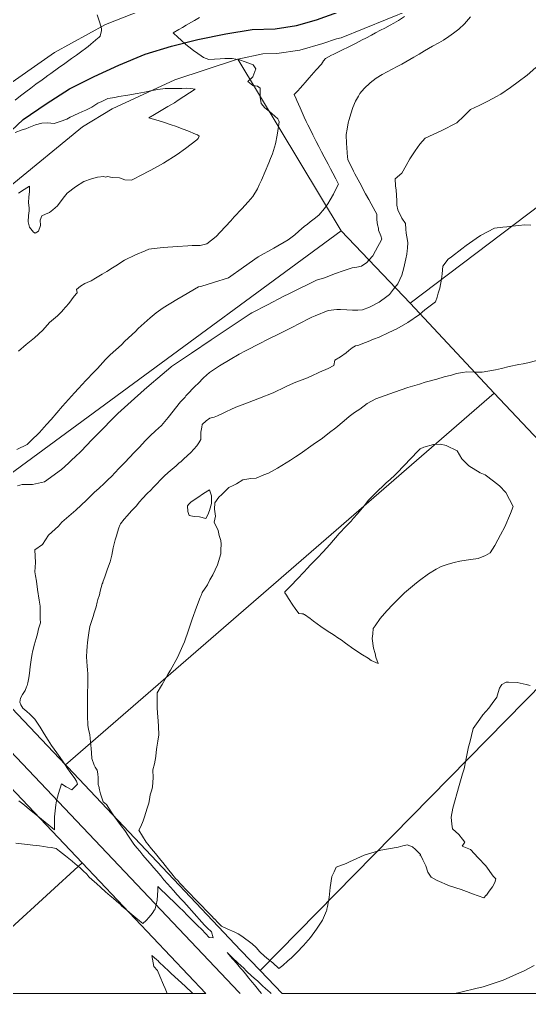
# Model space of a CAD drawing. Header units: inches. Extents: x 11351264 to 11356330, y 6702313 to 6706468.
# Drawn here: x 11353065 to 11353374, y 6702313 to 6702904 of the extents above; entities that cross this region are included whole.
import ezdxf

# ---------------------------------------------------------------- set-up
doc = ezdxf.new("R2010")
doc.units = ezdxf.units.IN
doc.header["$MEASUREMENT"] = 0
doc.layers.add('Shumate_Contours_clip1', color=7, linetype='Continuous', lineweight=0)
doc.layers.add('Shumate_Parcels_clip1', color=7, linetype='Continuous', lineweight=0)
doc.layers.add('Shumate_Streets_clip1', color=7, linetype='Continuous')

msp = doc.modelspace()

# ---------------------------------------------------------------- linework, layer by layer
at = {"layer": 'Shumate_Contours_clip1'}
for points, elevation in [([(11353062.03, 6702855.11), (11353065.31, 6702857.71), (11353068.67, 6702860.29), (11353071.54, 6702862.48), (11353074.74, 6702864.94), (11353078.46, 6702867.61), (11353080.15, 6702868.81), (11353081.93, 6702870.09), (11353083.69, 6702871.35), (11353088.44, 6702874.77), (11353092.28, 6702877.49), (11353096.32, 6702880.36), (11353099.43, 6702882.55), (11353102.68, 6702884.88), (11353104.79, 6702886.55), (11353106.38, 6702887.81), (11353107.96, 6702889.08), (11353109.54, 6702890.36), (11353112.31, 6702892.7), (11353112.99, 6702893.23), (11353113.74, 6702893.93), (11353113.81, 6702894.3), (11353114.55, 6702897.17), (11353114.58, 6702898.61), (11353113.59, 6702902.19), (11353111.92, 6702906.89)], 1400), ([(11353063.02, 6702643.28), (11353069.4, 6702646.28), (11353071.57, 6702648.56), (11353076.83, 6702653.66), (11353081.17, 6702658.36), (11353083.9, 6702661.43), (11353090.88, 6702669.55), (11353098.11, 6702677.62), (11353100.55, 6702680.21), (11353105.1, 6702685.01), (11353110.13, 6702690.39), (11353112.05, 6702692.43), (11353117.03, 6702697.76), (11353119.72, 6702700.64), (11353126.58, 6702706.84), (11353128.77, 6702708.97), (11353135.07, 6702714.88), (11353136.86, 6702716.59), (11353144.06, 6702723.2), (11353147.69, 6702726.09), (11353151.87, 6702729.23), (11353160.27, 6702734.27), (11353164.14, 6702736.44), (11353173.33, 6702741.92), (11353175.43, 6702742.43), (11353182.61, 6702744.63), (11353191.69, 6702747.41), (11353200.64, 6702753.78), (11353209.59, 6702760.05), (11353219.1, 6702765.46), (11353227.77, 6702770.42), (11353231.85, 6702773.47), (11353234.35, 6702775.62), (11353237.56, 6702778.44), (11353239.64, 6702780.05), (11353241.26, 6702781.39), (11353243.61, 6702783.26), (11353246.53, 6702785.49), (11353249.86, 6702789.4), (11353251.93, 6702792.32), (11353253.32, 6702794.8), (11353255.32, 6702798.19), (11353256.84, 6702801.13), (11353258.47, 6702804.22), (11353256.87, 6702807.37), (11353254.93, 6702810.92), (11353253.56, 6702813.45), (11353252.08, 6702816.35), (11353249.72, 6702820.81), (11353248.11, 6702823.89), (11353246.51, 6702826.97), (11353244.92, 6702830.06), (11353242.81, 6702834.15), (11353241.53, 6702836.77), (11353239.87, 6702840.24), (11353238.88, 6702842.28), (11353237.62, 6702844.88), (11353236.35, 6702847.67), (11353235.09, 6702850.46), (11353233.13, 6702854.92), (11353232.65, 6702855.98), (11353231.5, 6702858.7), (11353233.81, 6702860.84), (11353235.21, 6702862.41), (11353236.79, 6702864.32), (11353238.17, 6702865.89), (11353240.52, 6702868.65), (11353243.41, 6702871.9), (11353244.84, 6702873.48), (11353248.02, 6702877.04), (11353249.35, 6702879.07), (11353250.5, 6702880.53), (11353254.26, 6702882.44), (11353255.11, 6702882.82), (11353257.51, 6702884), (11353260.53, 6702885.48), (11353264.74, 6702887.55), (11353269.05, 6702889.78), (11353272.76, 6702891.72), (11353274.98, 6702892.88), (11353278.42, 6702894.68), (11353280.97, 6702896.01), (11353283.88, 6702897.56), (11353286.55, 6702898.93), (11353289.79, 6702900.59), (11353292.02, 6702901.81), (11353294.76, 6702903.56), (11353298.45, 6702905.94)], 1404), ([(11353063.6, 6702621.21), (11353066.41, 6702621.95), (11353072.6, 6702621.93), (11353079.96, 6702623.63), (11353090.24, 6702631.12), (11353094.53, 6702635), (11353096.8, 6702637.15), (11353098.39, 6702638.62), (11353102.17, 6702642.3), (11353108.71, 6702649.18), (11353111.2, 6702651.71), (11353115.47, 6702656.07), (11353120.33, 6702660.98), (11353124.51, 6702665.12), (11353132.47, 6702672.36), (11353140.53, 6702679.53), (11353144.84, 6702683.19), (11353148.72, 6702686.62), (11353156.59, 6702693.21), (11353156.97, 6702693.54), (11353157.12, 6702693.68), (11353169.25, 6702701.79), (11353181.1, 6702709.69), (11353193.24, 6702717.79), (11353205.38, 6702725.88), (11353205.56, 6702725.97), (11353205.82, 6702726.11), (11353215.34, 6702731.11), (11353225.19, 6702736.2), (11353228.23, 6702737.64), (11353235.08, 6702741.17), (11353239.83, 6702743.38), (11353245.02, 6702746.02), (11353249.86, 6702747.3), (11353256.53, 6702749.97), (11353261.34, 6702751.69), (11353266.66, 6702753.54), (11353269.62, 6702753.88), (11353272.45, 6702754.47), (11353275.59, 6702756.64), (11353276.91, 6702758.01), (11353279.18, 6702760.75), (11353280.83, 6702763.71), (11353282.36, 6702766.31), (11353283.36, 6702768.32), (11353284.78, 6702770.85), (11353284.11, 6702772.96), (11353282.63, 6702776.38), (11353282.66, 6702777.57), (11353282.03, 6702779.5), (11353281.79, 6702782.49), (11353281.62, 6702785.97), (11353280.63, 6702787.8), (11353278.25, 6702792.19), (11353276.77, 6702795.01), (11353274.85, 6702798.38), (11353271.34, 6702804.96), (11353268.35, 6702810.51), (11353267.5, 6702812.13), (11353265.43, 6702816.34), (11353264.12, 6702819), (11353263.69, 6702823.04), (11353263.38, 6702826.65), (11353263.2, 6702828.7), (11353263.03, 6702834.37), (11353263.65, 6702837.62), (11353264.39, 6702841.39), (11353264.85, 6702843.44), (11353265.87, 6702846.93), (11353267.2, 6702850.73), (11353268.84, 6702854.6), (11353270.64, 6702857.7), (11353271.46, 6702859.3), (11353274.04, 6702862.31), (11353277.57, 6702865.77), (11353281.19, 6702868.52), (11353284.86, 6702870.81), (11353294.13, 6702875.6), (11353296.82, 6702877.11), (11353304.18, 6702881.25), (11353307.46, 6702883.17), (11353310.67, 6702885.04), (11353315.56, 6702887.93), (11353319.3, 6702890.03), (11353322.08, 6702891.64), (11353325.31, 6702893.75), (11353328.24, 6702895.84), (11353329.87, 6702897.01), (11353331.52, 6702898.18), (11353334.92, 6702901.46), (11353338.66, 6702905.7)], 1406), ([(11353064.08, 6702702.83), (11353068.88, 6702707.05), (11353071.86, 6702709.36), (11353073.9, 6702711.06), (11353078.86, 6702715.57), (11353082.93, 6702720.26), (11353085.3, 6702722.37), (11353087.71, 6702724.44), (11353090, 6702726.64), (11353091.67, 6702728.43), (11353092.36, 6702729.19), (11353092.9, 6702729.78), (11353094.6, 6702731.92), (11353096.3, 6702734.09), (11353098.01, 6702736.25), (11353099.46, 6702738.02), (11353099.74, 6702738.37), (11353099.73, 6702738.42), (11353099.41, 6702740.38), (11353101.83, 6702742.42), (11353104.38, 6702743.97), (11353105.78, 6702744.49), (11353108.2, 6702745.63), (11353110.86, 6702747.21), (11353112.84, 6702748.44), (11353114.83, 6702749.66), (11353117.69, 6702751.33), (11353121.24, 6702753.48), (11353123.2, 6702754.66), (11353128.44, 6702758.04), (11353135.16, 6702761.36), (11353141.03, 6702763.74), (11353143.27, 6702764.7), (11353148.34, 6702765.3), (11353151.93, 6702765.7), (11353160.73, 6702766.4), (11353166.98, 6702766.71), (11353169.62, 6702766.92), (11353174.5, 6702767.1), (11353178.42, 6702767.93), (11353184.09, 6702772.43), (11353186.61, 6702775.12), (11353192.98, 6702781.91), (11353195.09, 6702784.3), (11353199.74, 6702789.31), (11353203.57, 6702793.57), (11353206.49, 6702796.74), (11353209.23, 6702801.44), (11353210.35, 6702803.74), (11353211.76, 6702806.72), (11353213.84, 6702811.84), (11353216.04, 6702817.06), (11353217.07, 6702819.8), (11353218.3, 6702822.6), (11353218.95, 6702824.73), (11353220.14, 6702828.59), (11353221.26, 6702834), (11353221.97, 6702839.16), (11353222.46, 6702842), (11353222.17, 6702842.63), (11353222.07, 6702842.99), (11353221.62, 6702843.77), (11353219.71, 6702845.56), (11353216.58, 6702848.22), (11353213.77, 6702850.48), (11353211.42, 6702853.07), (11353210.95, 6702857.07), (11353210.82, 6702862.54), (11353209.3, 6702863.58), (11353206.5, 6702864.12), (11353203.42, 6702866.5), (11353206.45, 6702869.36), (11353208.17, 6702874.22), (11353206.7, 6702876.59), (11353201.73, 6702878.53), (11353198.34, 6702879.65), (11353193.9, 6702880.53), (11353189.39, 6702880.45), (11353186.65, 6702880.26), (11353179.7, 6702879.79), (11353176.36, 6702881.09), (11353175.08, 6702882.03), (11353173.03, 6702883.4), (11353170.45, 6702885.25), (11353167.62, 6702887.48), (11353165.76, 6702889.02), (11353162.72, 6702891.68), (11353161, 6702893.22), (11353158.08, 6702895.94), (11353161.54, 6702898.05), (11353163.71, 6702899.36), (11353165.89, 6702900.66), (11353169.19, 6702902.58), (11353170.94, 6702903.59), (11353173.97, 6702905.35)], 1402), ([(11353064.42, 6702430.07), (11353066.76, 6702428.19), (11353071.9, 6702424.05), (11353075.95, 6702420.88), (11353078.16, 6702419.05), (11353080.37, 6702417.2), (11353082.6, 6702415.33), (11353084.58, 6702413.64), (11353086.02, 6702412.42), (11353085.9, 6702414.4), (11353085.98, 6702416.12), (11353085.95, 6702418.17), (11353086.09, 6702420.43), (11353086.42, 6702423.96), (11353086.88, 6702427.67), (11353087.27, 6702430.09), (11353088.41, 6702434.49), (11353090.28, 6702440.35), (11353093.09, 6702438.67), (11353096.45, 6702436.84), (11353099.96, 6702440.2), (11353099.42, 6702441.97), (11353097.84, 6702444.22), (11353095.38, 6702447.73), (11353093.98, 6702449.69), (11353092.03, 6702452.56), (11353090.78, 6702454.41), (11353089.37, 6702456.46), (11353087.44, 6702459.25), (11353085.84, 6702461.49), (11353084.23, 6702463.76), (11353082.09, 6702466.85), (11353079.75, 6702470.71), (11353078.54, 6702472.7), (11353077.23, 6702474.77), (11353074.13, 6702479.73), (11353070.92, 6702482.73), (11353069.16, 6702484.25), (11353066.72, 6702486.38), (11353065.54, 6702488.41), (11353064.94, 6702489.98), (11353065.37, 6702492.35), (11353066.48, 6702494.65), (11353068.08, 6702496.97), (11353069.06, 6702499.25), (11353069.32, 6702500), (11353069.89, 6702501.62), (11353070.38, 6702504.65), (11353070.79, 6702507.65), (11353071.27, 6702511.32), (11353071.83, 6702515.74), (11353072.38, 6702519.53), (11353072.58, 6702520.27), (11353073.64, 6702524.48), (11353074.89, 6702528.57), (11353075.59, 6702531.51), (11353076.22, 6702534.37), (11353077.42, 6702538.14), (11353077.36, 6702540.46), (11353077.19, 6702548.29), (11353076.66, 6702551.83), (11353075.69, 6702558.24), (11353075.01, 6702563.3), (11353074.46, 6702566.67), (11353073.97, 6702568.95), (11353074.41, 6702574.67), (11353074.02, 6702582.38), (11353078.73, 6702585.56), (11353082.32, 6702591.22), (11353088.35, 6702596.64), (11353090.44, 6702599.07), (11353099.04, 6702606.44), (11353105.33, 6702612.58), (11353107.16, 6702614.28), (11353110.1, 6702617.1), (11353113.14, 6702619.83), (11353116.12, 6702622.6), (11353118.63, 6702625.03), (11353120.53, 6702626.97), (11353122.84, 6702629.36), (11353125.07, 6702631.66), (11353128.68, 6702635.41), (11353131.51, 6702638.33), (11353134.42, 6702641.33), (11353137.54, 6702644.65), (11353141.12, 6702648.44), (11353144.07, 6702651.47), (11353147.39, 6702654.62), (11353150.86, 6702657.78), (11353154.91, 6702662.58), (11353157.98, 6702666.46), (11353159.38, 6702668.29), (11353162.56, 6702672.16), (11353165.25, 6702675.07), (11353165.75, 6702675.83), (11353166.23, 6702676.27), (11353167.68, 6702677.81), (11353169.82, 6702680), (11353171.42, 6702681.59), (11353173.13, 6702683.32), (11353176.48, 6702686.63), (11353180.17, 6702689.89), (11353186.16, 6702694.01), (11353192.64, 6702697.94), (11353198.02, 6702701.15), (11353202.02, 6702703.13), (11353204.31, 6702704.26), (11353208.73, 6702706.49), (11353210.62, 6702707.48), (11353215.39, 6702709.94), (11353223.2, 6702713.89), (11353231.23, 6702717.96), (11353233.59, 6702719.14), (11353242.19, 6702723.44), (11353244.18, 6702724.37), (11353252.14, 6702727.62), (11353257.46, 6702728.09), (11353259.6, 6702728.27), (11353263.53, 6702727.96), (11353266.85, 6702727.87), (11353270.15, 6702727.79), (11353273.08, 6702727.91), (11353277.17, 6702729.54), (11353283.07, 6702732.6), (11353287.84, 6702735.99), (11353289.47, 6702737.2), (11353291.9, 6702740.51), (11353294.42, 6702743.74), (11353296.78, 6702748.93), (11353298.07, 6702753.44), (11353299.27, 6702758.89), (11353299.83, 6702761.65), (11353300.21, 6702763.69), (11353300.32, 6702765.37), (11353300.43, 6702768.77), (11353300, 6702772.19), (11353299.51, 6702774.56), (11353299.24, 6702776.87), (11353299.05, 6702780.44), (11353296.87, 6702783.64), (11353294.51, 6702788.71), (11353293.9, 6702791.47), (11353293.77, 6702794.25), (11353293.34, 6702800.65), (11353293.11, 6702803.14), (11353292.75, 6702807.54), (11353296.87, 6702810.87), (11353299.42, 6702815.53), (11353301.79, 6702819.53), (11353304.93, 6702824.35), (11353307.84, 6702828.5), (11353310.98, 6702832.16), (11353320.81, 6702836.55), (11353330.25, 6702841.36), (11353334.54, 6702845.57), (11353338.64, 6702849.6), (11353343.73, 6702851.87), (11353348.78, 6702854.4), (11353352.11, 6702856.22), (11353354.02, 6702857.23), (11353357.04, 6702858.83), (11353362.78, 6702862.83), (11353367.55, 6702866.29), (11353372.93, 6702870.39), (11353378.23, 6702874.99)], 1408), ([(11353064.2, 6702798.69), (11353067.66, 6702800.89), (11353070.89, 6702802.91), (11353070.76, 6702799.75), (11353070.48, 6702796.41), (11353070.2, 6702793.07), (11353070.56, 6702789.59), (11353070.69, 6702787.97), (11353070.15, 6702785.19), (11353069.96, 6702781.33), (11353070.89, 6702778.14), (11353073.2, 6702775.15), (11353074.24, 6702774.45), (11353076.2, 6702775.62), (11353077.47, 6702779.24), (11353077.35, 6702782.39), (11353078.22, 6702785.01), (11353080.56, 6702785.97), (11353082.98, 6702787.08), (11353085.02, 6702788.55), (11353087.81, 6702791.09), (11353091.18, 6702795.72), (11353093.78, 6702798.69), (11353098.69, 6702802.51), (11353103.84, 6702805.92), (11353108.45, 6702807.39), (11353112.19, 6702808.48), (11353115.96, 6702808.96), (11353116.92, 6702808.46), (11353118.15, 6702808.82), (11353121.08, 6702808.34), (11353125.47, 6702807.98), (11353128.75, 6702806.76), (11353132.64, 6702806.6), (11353139.86, 6702810.3), (11353142.39, 6702811.61), (11353144.45, 6702812.81), (11353152.18, 6702816.89), (11353160.5, 6702822.13), (11353165.46, 6702825.92), (11353172.45, 6702831.2), (11353173.26, 6702832.01), (11353173.75, 6702833.32), (11353172.8, 6702834.06), (11353171.64, 6702834.56), (11353166.88, 6702836.57), (11353164.11, 6702837.66), (11353159.42, 6702839.35), (11353156.79, 6702840.26), (11353151.5, 6702841.97), (11353149.58, 6702842.58), (11353143.33, 6702844.5), (11353146.79, 6702846.57), (11353150.79, 6702848.93), (11353154.8, 6702851.29), (11353156.57, 6702852.34), (11353158.79, 6702853.66), (11353161.12, 6702855.19), (11353164.52, 6702857.42), (11353167.92, 6702859.67), (11353171.3, 6702861.94), (11353168.74, 6702862.19), (11353166.12, 6702862.37), (11353163.2, 6702862.27), (11353159.22, 6702862.31), (11353156.29, 6702862.29), (11353153.24, 6702862.21), (11353148.68, 6702861.57), (11353145.26, 6702861.04), (11353140.57, 6702860.1), (11353138.45, 6702859.69), (11353136.25, 6702859.26), (11353130.48, 6702858.27), (11353125.13, 6702857.36), (11353122.54, 6702856.88), (11353118.44, 6702856.09), (11353114.7, 6702854.46), (11353112.4, 6702853.43), (11353108.73, 6702851), (11353105.03, 6702849.21), (11353102.98, 6702848.21), (11353100.32, 6702847.01), (11353095.42, 6702844.96), (11353093.43, 6702843.75), (11353089.41, 6702842.24), (11353085.75, 6702841.12), (11353081.83, 6702841.42), (11353078.2, 6702841.3), (11353074.4, 6702840.15), (11353070.48, 6702838.66), (11353068.66, 6702837.81), (11353066.3, 6702837.11), (11353062.02, 6702835.6)], 1400), ([(11353062.46, 6702404.4), (11353067.84, 6702403.73), (11353072.85, 6702403.21), (11353076.96, 6702402.73), (11353079.42, 6702402.45), (11353081.64, 6702402.08), (11353084, 6702401.7), (11353086.94, 6702401.19), (11353089, 6702399.6), (11353092.6, 6702396.81), (11353094.74, 6702395.15), (11353096.78, 6702393.57), (11353098.62, 6702391.98), (11353101.55, 6702389.4), (11353103.48, 6702387.57), (11353105.59, 6702385.55), (11353106.91, 6702384.09), (11353108.87, 6702382.28), (11353111.44, 6702379.88), (11353114.04, 6702377.48), (11353116.93, 6702374.96), (11353119.84, 6702372.44), (11353121.51, 6702371.05), (11353123.65, 6702369.29), (11353125.79, 6702367.41), (11353126.95, 6702366.24), (11353129.64, 6702363.95), (11353131.43, 6702362.44), (11353132.95, 6702361.13), (11353135.46, 6702359.07), (11353137.54, 6702357.39), (11353139.71, 6702355.63), (11353141.6, 6702357.61), (11353143.53, 6702359.56), (11353145.32, 6702361.66), (11353146.77, 6702363.99), (11353146.81, 6702364.07), (11353147.76, 6702366.95), (11353148.29, 6702369.92), (11353148.58, 6702372.91), (11353148.82, 6702375.9), (11353148.68, 6702378.06), (11353150.82, 6702376.05), (11353151.09, 6702375.79), (11353153.2, 6702373.8), (11353155.58, 6702371.54), (11353156.31, 6702370.82), (11353157.82, 6702369.38), (11353160.17, 6702367.11), (11353161.31, 6702365.99), (11353164.65, 6702362.74), (11353166.13, 6702361.25), (11353167.85, 6702359.51), (11353170.82, 6702356.59), (11353172.87, 6702354.52), (11353175.38, 6702352.01), (11353177.62, 6702349.65), (11353179.86, 6702347.2), (11353182.29, 6702346.92), (11353181.22, 6702350.58), (11353178.58, 6702353.15), (11353177.1, 6702354.71), (11353173.86, 6702358.34), (11353172.4, 6702359.92), (11353169.16, 6702363.56), (11353167.68, 6702365.16), (11353164.42, 6702368.81), (11353162.93, 6702370.41), (11353160.52, 6702373.1), (11353158.22, 6702375.69), (11353156.49, 6702377.69), (11353154.61, 6702379.78), (11353152.44, 6702382.27), (11353150.46, 6702384.58), (11353148.12, 6702387.39), (11353146.11, 6702389.71), (11353144.21, 6702391.91), (11353142.27, 6702394.15), (11353139.71, 6702397.16), (11353137.71, 6702399.56), (11353136.02, 6702401.58), (11353134.15, 6702403.86), (11353130.85, 6702408.7), (11353128.64, 6702412.07), (11353126.47, 6702414.98), (11353124.2, 6702418.06), (11353122.47, 6702420.48), (11353120.86, 6702422.84), (11353119.02, 6702425.62), (11353117.52, 6702427.87), (11353115.59, 6702429.58), (11353114.77, 6702431.95), (11353113.97, 6702434.34), (11353113.29, 6702436.79), (11353112.81, 6702439.01), (11353112.75, 6702439.37), (11353112.78, 6702439.47), (11353112.6, 6702439.94), (11353112.53, 6702444.13), (11353112.28, 6702446.46), (11353111.96, 6702448.78), (11353110.68, 6702450.62), (11353110.09, 6702451.69), (11353108.57, 6702455.87), (11353108.53, 6702459.2), (11353108.24, 6702461.93), (11353107.87, 6702465.95), (11353107.61, 6702467.97), (11353107.43, 6702470.32), (11353106.7, 6702473.39), (11353106.28, 6702475.99), (11353106.07, 6702481.73), (11353105.97, 6702484.71), (11353106, 6702488.04), (11353105.99, 6702492.15), (11353106.08, 6702496.37), (11353106.14, 6702499.64), (11353106.15, 6702500), (11353106.22, 6702502.56), (11353106.28, 6702507.12), (11353106.03, 6702509.63), (11353105.86, 6702511.79), (11353105.6, 6702514.56), (11353105.34, 6702517.46), (11353105.58, 6702521.08), (11353105.83, 6702523.7), (11353106.03, 6702526.09), (11353106.46, 6702529.22), (11353106.85, 6702531.98), (11353107.47, 6702535.94), (11353108.61, 6702539.61), (11353109.42, 6702541.93), (11353110.12, 6702544.22), (11353111.2, 6702547.8), (11353111.92, 6702550.64), (11353112.4, 6702552.19), (11353113.25, 6702555.13), (11353113.78, 6702557.33), (11353115.02, 6702561.66), (11353115.25, 6702562.32), (11353115.36, 6702562.67), (11353116.68, 6702566.56), (11353118.25, 6702570.87), (11353119.7, 6702575.12), (11353120.86, 6702579.23), (11353121.6, 6702583.67), (11353122.9, 6702588.4), (11353123.65, 6702590.89), (11353124.3, 6702593.17), (11353125.11, 6702595.81), (11353125.63, 6702597.33), (11353126.12, 6702598.2), (11353128.24, 6702600.99), (11353130.05, 6702602.97), (11353132.72, 6702606.11), (11353135.51, 6702608.95), (11353137.67, 6702611.44), (11353139.44, 6702613.53), (11353142.23, 6702616.5), (11353144.45, 6702618.58), (11353145.87, 6702620.1), (11353148.09, 6702622.45), (11353150.32, 6702624.79), (11353152.61, 6702627.07), (11353154.93, 6702629.27), (11353157.38, 6702631.35), (11353159.81, 6702633.44), (11353161.74, 6702635.09), (11353162.62, 6702635.75), (11353164.6, 6702637.53), (11353168.78, 6702641.39), (11353172.47, 6702645.46), (11353173.66, 6702647.27), (11353174.86, 6702649.37), (11353174.84, 6702653.73), (11353175.53, 6702656.77), (11353175.57, 6702658.33), (11353178.17, 6702660.62), (11353180.32, 6702662.24), (11353182.9, 6702662.78), (11353185.01, 6702663.77), (11353187.91, 6702665.16), (11353190.43, 6702666.36), (11353192.95, 6702667.55), (11353196.09, 6702668.86), (11353203.2, 6702671.63), (11353210.36, 6702674.37), (11353218.8, 6702677.56), (11353226.34, 6702681.31), (11353229.33, 6702682.68), (11353232.57, 6702684), (11353235.82, 6702685.33), (11353238.52, 6702686.38), (11353241.82, 6702687.68), (11353246.96, 6702690.13), (11353252.19, 6702692.39), (11353255.49, 6702694.22), (11353256.22, 6702697.51), (11353259.59, 6702699.54), (11353263.14, 6702701.82), (11353264.71, 6702703.34), (11353266.78, 6702704.88), (11353268.8, 6702706.12), (11353270.86, 6702706.61), (11353273.17, 6702707.51), (11353276.46, 6702708.81), (11353279.75, 6702710.09), (11353283.01, 6702711.46), (11353289.02, 6702714.15), (11353293.82, 6702716.41), (11353300.56, 6702720.39), (11353307.57, 6702725.22), (11353309.26, 6702726.58), (11353310.93, 6702727.98), (11353313.99, 6702730.44), (11353317.26, 6702732.88), (11353318.29, 6702735.75), (11353318.93, 6702738.03), (11353319.93, 6702741.2), (11353321.02, 6702746.49), (11353321.35, 6702749.73), (11353321.84, 6702754.38), (11353325.02, 6702758.69), (11353327.03, 6702760.21), (11353333.23, 6702765.08), (11353335.87, 6702767.05), (11353342.01, 6702771.26), (11353344.62, 6702773.03), (11353353.18, 6702777.44), (11353358.11, 6702778.12), (11353360.63, 6702778.39), (11353367.66, 6702779.18), (11353371.54, 6702779.46), (11353375.29, 6702779.33)], 1410), ([(11353374.87, 6702500), (11353372.32, 6702500.75), (11353366.81, 6702501.89), (11353361.57, 6702502.09), (11353360.44, 6702502.11), (11353360.19, 6702502.11), (11353359.74, 6702501.87), (11353357.65, 6702500.69), (11353357.15, 6702500), (11353356.11, 6702498.56), (11353355.33, 6702495.83), (11353354.61, 6702493.06), (11353351.77, 6702489.22), (11353349.69, 6702486.36), (11353346.14, 6702482.23), (11353344.15, 6702479.72), (11353340.1, 6702474.02), (11353338.06, 6702465.47), (11353337.41, 6702462.85), (11353335.76, 6702454.79), (11353334.73, 6702449.54), (11353333.69, 6702446.4), (11353331.59, 6702439.5), (11353327.77, 6702425.63), (11353326.75, 6702420.14), (11353327.29, 6702416.04), (11353327.68, 6702413.1), (11353331.46, 6702409.72), (11353333.78, 6702406.88), (11353335.22, 6702405.11), (11353333.48, 6702402.59), (11353336.5, 6702401.3), (11353338.55, 6702400.61), (11353343.19, 6702395.59), (11353347.85, 6702390.72), (11353352.28, 6702384.42), (11353353.92, 6702382.86), (11353353.36, 6702380.57), (11353351.87, 6702378), (11353349.95, 6702375.29), (11353348.18, 6702372.87), (11353348.1, 6702372.79), (11353346.63, 6702371.33), (11353343.26, 6702372.49), (11353339.68, 6702373.72), (11353336.14, 6702375.03), (11353332.81, 6702376.25), (11353325.88, 6702378.56), (11353318.27, 6702381.82), (11353314.74, 6702383.73), (11353312.74, 6702386.89), (11353311.42, 6702390.75), (11353309.67, 6702394.25), (11353308.58, 6702396.52), (11353307.97, 6702397), (11353308.29, 6702397.57), (11353305.11, 6702400.65), (11353303.39, 6702402.16), (11353300.06, 6702403.35), (11353297.39, 6702402.83), (11353294.58, 6702401.9), (11353284.15, 6702400.19), (11353273.93, 6702397.1), (11353265.13, 6702393.16), (11353263.12, 6702392.16), (11353257.01, 6702389.79), (11353255.87, 6702387.12), (11353254.44, 6702384.27), (11353253.43, 6702377.46), (11353252.85, 6702371.38), (11353251.76, 6702366), (11353251.43, 6702364.32), (11353251.34, 6702363.88), (11353251.3, 6702363.74), (11353251.16, 6702363.43), (11353248.61, 6702357.72), (11353245.15, 6702352.26), (11353241.33, 6702347.2), (11353237.24, 6702342.44), (11353233.16, 6702338.19), (11353229.89, 6702334.95), (11353227.72, 6702333.01), (11353224.59, 6702330.16), (11353222.2, 6702328.39), (11353218.59, 6702331.75), (11353216, 6702333.77), (11353213.41, 6702335.79), (11353210.57, 6702338.53), (11353208.48, 6702341.04), (11353206.04, 6702343.41), (11353199.76, 6702348.08), (11353197.42, 6702349.33), (11353195.08, 6702350.56), (11353191.29, 6702352.24), (11353187.4, 6702354), (11353185.09, 6702356.38), (11353183.3, 6702358.23), (11353183.08, 6702358.44), (11353182.94, 6702358.58), (11353181.33, 6702360.25), (11353179.48, 6702362.15), (11353177.63, 6702364.06), (11353175.79, 6702365.97), (11353175.46, 6702366.32), (11353172.41, 6702369.47), (11353170.61, 6702371.34), (11353168.8, 6702373.22), (11353168.29, 6702373.76), (11353167.34, 6702374.74), (11353165.38, 6702376.75), (11353163.83, 6702378.36), (11353162.06, 6702380.22), (11353160.77, 6702381.69), (11353159.55, 6702383.07), (11353157.22, 6702385.92), (11353155.43, 6702388.12), (11353153.13, 6702390.97), (11353151.72, 6702392.72), (11353150.58, 6702394.08), (11353147.29, 6702398.11), (11353144.98, 6702400.93), (11353142.67, 6702403.74), (11353141.62, 6702405.13), (11353139.48, 6702408.69), (11353137.27, 6702412.34), (11353138.37, 6702414.54), (11353139.81, 6702417.93), (11353140.66, 6702420.46), (11353141.49, 6702422.94), (11353142.27, 6702425.64), (11353143.25, 6702428.71), (11353143.61, 6702430.89), (11353144.08, 6702433.68), (11353144.86, 6702436.25), (11353145.54, 6702438.41), (11353145.77, 6702441.46), (11353145.8, 6702444.11), (11353145.74, 6702448.97), (11353146.66, 6702452.6), (11353147.58, 6702457.08), (11353147.78, 6702459.57), (11353148.05, 6702462.66), (11353148.69, 6702466.33), (11353149.28, 6702470.14), (11353149.12, 6702475.26), (11353148.88, 6702478.69), (11353148.55, 6702483.35), (11353148.26, 6702486.82), (11353148.25, 6702495.57), (11353150.88, 6702500), (11353151.29, 6702500.69), (11353155.09, 6702507.09), (11353156.4, 6702509.46), (11353160.7, 6702517.11), (11353163.84, 6702524.26), (11353164.83, 6702526.63), (11353167.41, 6702533.64), (11353169.52, 6702540.27), (11353172.3, 6702547.56), (11353174.51, 6702553.52), (11353174.97, 6702554.58), (11353175.21, 6702555.2), (11353175.36, 6702555.71), (11353175.65, 6702556.51), (11353178.87, 6702561.23), (11353180.26, 6702564.18), (11353182.16, 6702567.17), (11353184.96, 6702573.36), (11353186.98, 6702579.91), (11353186.93, 6702582.43), (11353187.11, 6702585.89), (11353186.92, 6702588.01), (11353186.03, 6702591.08), (11353185.37, 6702594.08), (11353182.97, 6702599.07), (11353183.77, 6702602.76), (11353183.07, 6702607.11), (11353183.29, 6702610.82), (11353185.83, 6702614.24), (11353187.54, 6702615.98), (11353191.82, 6702620.15), (11353194.46, 6702621.36), (11353196.53, 6702622.48), (11353200.34, 6702624.78), (11353205.11, 6702625.6), (11353208.42, 6702625.93), (11353213.01, 6702627.84), (11353215.95, 6702628.97), (11353217.79, 6702629.88), (11353221.43, 6702631.92), (11353229.31, 6702636.85), (11353232.38, 6702638.75), (11353235.22, 6702640.68), (11353243.08, 6702646.19), (11353248.7, 6702650.21), (11353252.91, 6702653.58), (11353256.71, 6702656.49), (11353261.96, 6702660.62), (11353264.88, 6702663.19), (11353268.05, 6702665.6), (11353271.3, 6702667.81), (11353275.92, 6702671.1), (11353280.99, 6702674.01), (11353292.52, 6702678.01), (11353300.52, 6702680.77), (11353307.64, 6702682.96), (11353310.95, 6702684.03), (11353318.16, 6702685.89), (11353322.58, 6702687.3), (11353326.96, 6702688.3), (11353330.14, 6702689.26), (11353333.8, 6702689.94), (11353336.4, 6702690.3), (11353341.14, 6702690.2), (11353345.59, 6702690.12), (11353353.75, 6702691.61), (11353357.4, 6702692.31), (11353362.09, 6702693.51), (11353367.98, 6702694.76), (11353370.54, 6702695.3), (11353373.32, 6702695.89), (11353378.85, 6702697.31)], 1412), ([(11353154.32, 6702313.21), (11353153.15, 6702316.25), (11353152.09, 6702318.42), (11353149.96, 6702323.77), (11353148.61, 6702327.23), (11353146.22, 6702329.54), (11353145.07, 6702336.34)], 1412), ([(11353145.07, 6702336.34), (11353148.04, 6702333.69), (11353148.64, 6702333.16), (11353149.54, 6702332.23), (11353152.61, 6702329.41), (11353155.23, 6702326.94), (11353156.87, 6702325.42), (11353161.12, 6702321.44), (11353165.37, 6702317.59), (11353169.79, 6702313.35), (11353169.82, 6702313.21)], 1412), ([(11353217.62, 6702313.21), (11353216.92, 6702313.77), (11353214.06, 6702316.32), (11353212.36, 6702317.87), (11353210.86, 6702319.26), (11353209.35, 6702320.65), (11353207.27, 6702322.6), (11353205.67, 6702323.93), (11353202.83, 6702326.65), (11353200.46, 6702328.94), (11353199.7, 6702329.65), (11353196.94, 6702332.25), (11353194.35, 6702334.71), (11353194.08, 6702334.96), (11353190.73, 6702338.15), (11353193.9, 6702334.52), (11353194.28, 6702334.07), (11353196.45, 6702331.57), (11353198.96, 6702328.65), (11353200.04, 6702327.34), (11353201.9, 6702325.14), (11353204.03, 6702322.61), (11353205.98, 6702320.2), (11353207.45, 6702318.4), (11353209.12, 6702316.37), (11353210.54, 6702314.56), (11353211.58, 6702313.21)], 1410), ([(11353377.19, 6702330.3), (11353370.65, 6702326.7), (11353366.47, 6702324.86), (11353358.42, 6702321.25), (11353356.49, 6702320.62), (11353346.34, 6702317.21), (11353341.73, 6702316.24), (11353333.55, 6702314.16), (11353329.04, 6702313.21)], 1410)]:
    msp.add_lwpolyline(points, dxfattribs=dict(at, elevation=elevation))
for points, elevation in [([(11353225.78, 6702556.83), (11353229.47, 6702560.6), (11353233.45, 6702564.74), (11353237.4, 6702568.91), (11353239.67, 6702571.33), (11353241.31, 6702573.11), (11353245.58, 6702577.59), (11353249.08, 6702581.23), (11353253.21, 6702585.57), (11353258.91, 6702592.2), (11353263.16, 6702596.76), (11353266.05, 6702599.82), (11353267.4, 6702601.33), (11353270.05, 6702604.14), (11353271.78, 6702606.36), (11353274.25, 6702609.36), (11353276.36, 6702612.24), (11353278.25, 6702614.16), (11353280.69, 6702616.65), (11353282.67, 6702618.6), (11353285.09, 6702620.87), (11353287.42, 6702623.1), (11353289.69, 6702625), (11353292.58, 6702627.59), (11353295.27, 6702630.25), (11353296.89, 6702632.03), (11353299.57, 6702634.69), (11353301.11, 6702636.58), (11353303.73, 6702639.17), (11353305.34, 6702641.11), (11353307.91, 6702643.64), (11353310.26, 6702644.62), (11353316.06, 6702646.32), (11353320.28, 6702646.4), (11353323.75, 6702645.61), (11353330.46, 6702642.42), (11353333.25, 6702637.6), (11353337.47, 6702633.3), (11353344.45, 6702629.11), (11353347.54, 6702627.8), (11353352.46, 6702623.97), (11353356.07, 6702621.14), (11353359.93, 6702617.22), (11353364.46, 6702608.7), (11353362.83, 6702604.5), (11353359.44, 6702596.38), (11353356.79, 6702591.58), (11353355.21, 6702588.48), (11353353.33, 6702585.07), (11353350.58, 6702580.59), (11353347.66, 6702579.03), (11353343.29, 6702577.19), (11353338.72, 6702576.5), (11353335.94, 6702576.06), (11353332.13, 6702575.53), (11353328.59, 6702574.7), (11353325.09, 6702573.66), (11353320.77, 6702572.3), (11353317.81, 6702570.65), (11353313.14, 6702567.73), (11353307.57, 6702563.68), (11353305.74, 6702562.34), (11353298.49, 6702556.29), (11353291.47, 6702549.26), (11353287.79, 6702545.44), (11353283.79, 6702540.64), (11353280.77, 6702536.22), (11353279.51, 6702534.57), (11353279.29, 6702531.43), (11353278.86, 6702528.5), (11353279.63, 6702522.78), (11353280.59, 6702519.54), (11353281.1, 6702517.24), (11353282.44, 6702513.35), (11353278.29, 6702515.3), (11353276.44, 6702516.64), (11353272.91, 6702518.59), (11353267.79, 6702522.19), (11353262.7, 6702525.85), (11353259.96, 6702527.7), (11353258.1, 6702528.98), (11353255.74, 6702530.56), (11353251.63, 6702533.28), (11353247.69, 6702535.89), (11353245.44, 6702537.45), (11353243.3, 6702539.02), (11353241.18, 6702540.63), (11353237.68, 6702543.08), (11353237.11, 6702543.45), (11353236.92, 6702543.51), (11353236.16, 6702543.64), (11353234.62, 6702543.67), (11353234.41, 6702543.67), (11353232.12, 6702546.86), (11353230.77, 6702548.83), (11353228.07, 6702552.79), (11353226.76, 6702554.9), (11353225.92, 6702556.29), (11353225.82, 6702556.5)], 1414), ([(11353166.82, 6702609.1), (11353167.51, 6702610.11), (11353168.25, 6702610.78), (11353168.96, 6702611.58), (11353172.95, 6702614.15), (11353176.52, 6702616.52), (11353180, 6702618.84), (11353181.23, 6702615.21), (11353181.34, 6702610.54), (11353180.13, 6702606.19), (11353179.03, 6702603.64), (11353177.81, 6702601.39), (11353174.09, 6702602.49), (11353170.84, 6702602.59), (11353167.76, 6702603.23), (11353166.95, 6702605.72)], 1412)]:
    msp.add_lwpolyline(points, close=True, dxfattribs=dict(at, elevation=elevation))
at = {"layer": 'Shumate_Parcels_clip1'}
for points in [[(11353166.58, 6702920.6), (11353166, 6702920.5), (11353117, 6702901), (11353086, 6702884), (11353052, 6702860.5), (11353034, 6702845), (11352998, 6702806.5), (11352973, 6702779), (11352961, 6702764.5), (11352942, 6702736.5), (11352911, 6702707.5), (11352891, 6702699), (11352865, 6702715.5), (11352844, 6702759), (11352832, 6702783.5), (11352774.57, 6702928.02), (11352772.25, 6702934.85), (11353053, 6703067)], [(11353516.32, 6702894.02), (11353302, 6702732), (11353260, 6702776), (11353197.27, 6702880.06), (11353212.49, 6702883.2), (11353221, 6702883.5), (11353235, 6702885.5), (11353249, 6702889.5), (11353257.16, 6702892.41), (11353260, 6702893), (11353302, 6702910), (11353319, 6702920), (11353340, 6702933.5), (11353363, 6702952.5), (11353379, 6702967), (11353394, 6702974), (11353416, 6702970.5)], [(11353615.87, 6702816.32), (11353418, 6702608.5), (11353353, 6702677.5), (11353302, 6702732), (11353516.32, 6702894.02), (11353517, 6702893.5), (11353615, 6702817)], [(11353260, 6702776), (11352980.07, 6702570.43), (11352980, 6702570.5), (11352937, 6702621.5), (11352926, 6702652.5), (11352929, 6702663), (11352974, 6702702.5), (11352989, 6702723), (11353019, 6702758.5), (11353059, 6702803), (11353103, 6702839), (11353121, 6702850), (11353159, 6702867.5), (11353197, 6702880), (11353197.27, 6702880.06)], [(11353302, 6702732), (11353353, 6702677.5), (11353092.71, 6702451.86), (11352980.07, 6702570.43), (11353260, 6702776)], [(11353418, 6702608.5), (11353452, 6702572.5), (11353210.84, 6702327.16), (11353199, 6702339.5), (11353094, 6702450.5), (11353092.71, 6702451.86), (11353353, 6702677.5)], [(11353544, 6702474.5), (11353401.7, 6702313.21), (11353224.23, 6702313.21), (11353210.84, 6702327.16), (11353452, 6702572.5)], [(11353102.73, 6702392.43), (11353015.9, 6702313.21), (11352869.37, 6702313.21), (11352825, 6702364.5), (11352990.23, 6702511.53), (11352997, 6702504)], [(11353015.9, 6702313.21), (11353102.73, 6702392.43), (11353177.79, 6702313.21)]]:
    msp.add_lwpolyline(points, close=True, dxfattribs=at)
at = {"layer": 'Shumate_Streets_clip1', "color": 4}
for points in [[(11352881, 6702655.5), (11352948, 6702705.5), (11352960, 6702722), (11352972, 6702738), (11352985, 6702754), (11352998, 6702769.5), (11353011, 6702785), (11353025, 6702800), (11353038, 6702815), (11353052, 6702829.5), (11353067, 6702843.5), (11353081, 6702853), (11353095, 6702862), (11353110, 6702869.5), (11353125, 6702876.5), (11353141, 6702883), (11353157, 6702888), (11353173, 6702892), (11353190, 6702895.5), (11353206, 6702898), (11353220, 6702898.5), (11353233, 6702900.5), (11353245, 6702904), (11353258, 6702908.5)], [(11352881, 6702655.5), (11352892, 6702642.5), (11353008, 6702514), (11353198, 6702314), (11353198.74, 6702313.21)]]:
    msp.add_lwpolyline(points, dxfattribs=at)

doc.saveas('drawing.dxf')
